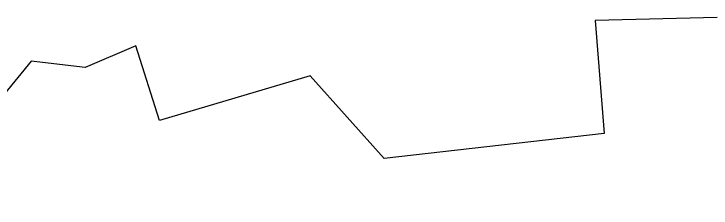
# Model space of a CAD drawing. Header units: metres. Extents: x 351288 to 357899, y 1752801 to 1757437.
# Drawn here: x 353974 to 354594, y 1753119 to 1753291 of the extents above; entities that cross this region are included whole.
import ezdxf

# ---------------------------------------------------------------- set-up
doc = ezdxf.new("R2010")
doc.units = ezdxf.units.M
doc.header["$MEASUREMENT"] = 0
doc.layers.add('village', color=3, linetype='Continuous')

msp = doc.modelspace()

# ---------------------------------------------------------------- linework, layer by layer
at = {"layer": 'village', "color": 3, "true_color": 0x00ff00}
msp.add_polyline3d([(354599.07, 1753287.86, 0), (354490.61, 1753285.22, 0), (354498.46, 1753185.07, 0), (354302.84, 1753162.79, 0), (354237.26, 1753236.32, 0), (354103.29, 1753196.49, 0), (354082.32, 1753262.77, 0), (354037.26, 1753243.47, 0), (353989.16, 1753249.12, 0), (353926.98, 1753173.49, 0), (353900.01, 1753161.82, 0), (353859.05, 1753166.3, 0), (353787.68, 1753118.98, 0), (353745.56, 1753149.3, 0), (353637.38, 1753127.62, 0), (353549.65, 1753136.39, 0), (353531.5, 1753252.55, 0), (353452.49, 1753264.04, 0), (353410.83, 1753286.81, 0), (353315.91, 1753291.07, 0)], dxfattribs=at)
msp.add_polyline3d([(354599.07, 1753287.86, 0), (354490.61, 1753285.22, 0), (354498.46, 1753185.07, 0), (354302.84, 1753162.79, 0), (354237.26, 1753236.32, 0), (354103.29, 1753196.49, 0), (354082.32, 1753262.77, 0), (354037.26, 1753243.47, 0), (353989.16, 1753249.12, 0), (353926.98, 1753173.49, 0), (353900.01, 1753161.82, 0), (353859.05, 1753166.3, 0), (353787.68, 1753118.98, 0), (353745.56, 1753149.3, 0), (353637.38, 1753127.62, 0), (353549.65, 1753136.39, 0), (353531.5, 1753252.55, 0), (353452.49, 1753264.04, 0), (353410.83, 1753286.81, 0), (353315.91, 1753291.07, 0)], dxfattribs=at)

doc.saveas('drawing.dxf')
